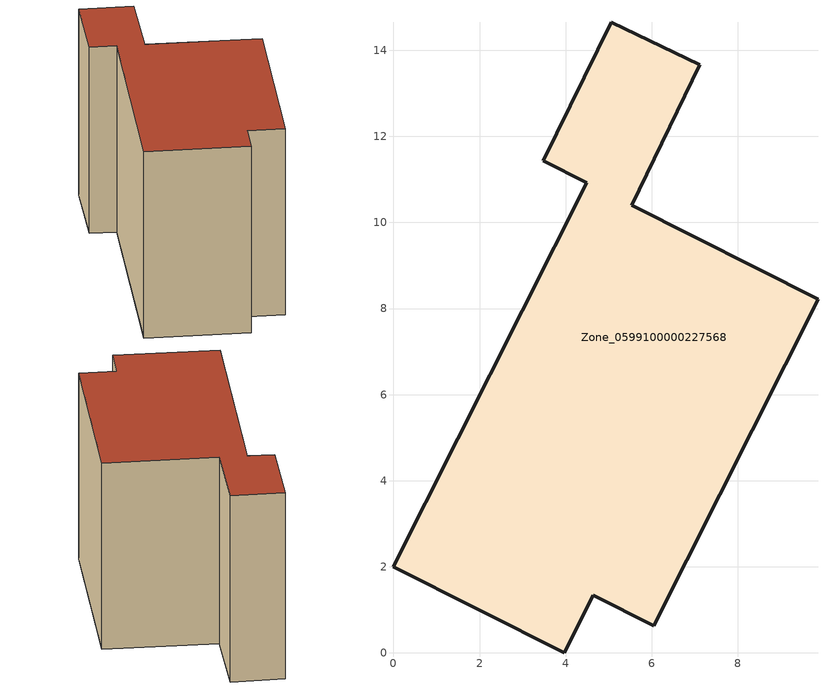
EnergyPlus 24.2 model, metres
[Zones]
Zone_0599100000227568
 floor ground (C_G): 9.86,8.22 6.04,0.63 4.64,1.34 3.97,0 0,2 4.49,10.92 3.48,11.43 5.06,14.66 7.12,13.67 5.53,10.4 z0
 wall outside (C_F): 7.12,13.67 5.06,14.66 3.48,11.43 4.49,10.92 0,2 3.97,0 4.64,1.34 6.04,0.63 9.86,8.22 5.53,10.4 7.12,13.67 z0:8.51
 roof outside (C_R): 9.86,8.22 5.53,10.4 7.12,13.67 5.06,14.66 3.48,11.43 4.49,10.92 0,2 3.97,0 4.64,1.34 6.04,0.63 z8.51
[BUILDING]
Pand.0599100000227568: North Axis=0; Terrain=City; Loads Convergence Tolerance Value=0.04; Temperature Convergence Tolerance Value=0.4; Solar Distribution=FullExterior; Maximum Number of Warmup Days=25; Minimum Number of Warmup Days=1
[Site:Location]
Rotterdam.The.Hague.AP_ZH_NLD Design_Conditions: Latitude=51.96; Longitude=4.45; Time Zone=1; Elevation=-4.5
[SITE:GROUNDTEMPERATURE:BUILDINGSURFACE]
18, 18, 18, 18, 18, 18, 18, 18, 18, 18, 18, 18
[MATERIAL] Thermal Absorptance=0.9; Solar Absorptance=0.7; Visible Absorptance=0.7
Name | Roughness | Thickness | Conductivity | Density | Specific Heat
G.TI.1992-2005 | MediumSmooth | 0.15 | 0.06 | 540 | 1210
F.TI.1992-2005 | Rough | 0.3 | 0.12 | 1920 | 840
R.TI.1992-2005 | MediumRough | 0.2 | 0.08 | 1500 | 1000
[CONSTRUCTION]
C_G: G.TI.1992-2005
C_F: F.TI.1992-2005
C_R: R.TI.1992-2005
[ZONE]
Zone_0599100000227568: Type=1; Multiplier=1; Ceiling Height=Autocalculate; Volume=Autocalculate; Floor Area=autocalculate; Part of Total Floor Area=Yes
[ZONEINFILTRATION:DESIGNFLOWRATE]
Infil_Zone_0599100000227568: Zone or ZoneList or Space or SpaceList=Zone_0599100000227568; Schedule=AlwaysOn; Design Flow Rate Calculation Method=Flow/Area; Flow Rate per Floor Area=0.0015; Constant Term Coefficient=1; Temperature Term Coefficient=0; Velocity Term Coefficient=0; Velocity Squared Term Coefficient=0
[HVACTEMPLATE:ZONE:IDEALLOADSAIRSYSTEM]
Zone_0599100000227568: Maximum Heating Supply Air Temperature=50; Minimum Cooling Supply Air Temperature=13; Maximum Heating Supply Air Humidity Ratio=0.0156; Minimum Cooling Supply Air Humidity Ratio=0.0077; Heating Limit=NoLimit; Cooling Limit=NoLimit; Dehumidification Control Type=ConstantSensibleHeatRatio; Cooling Sensible Heat Ratio=0.7; Dehumidification Setpoint=60; Humidification Control Type=None; Humidification Setpoint=30; Outdoor Air Method=None; Outdoor Air Flow Rate per Person=0.00944; Outdoor Air Flow Rate per Zone Floor Area=0; Outdoor Air Flow Rate per Zone=0; Demand Controlled Ventilation Type=None; Outdoor Air Economizer Type=NoEconomizer; Heat Recovery Type=None; Sensible Heat Recovery Effectiveness=0.7; Latent Heat Recovery Effectiveness=0.65
[ZONECONTROL:THERMOSTAT]
ThermostatControl_Zone_0599100000227568: Zone or ZoneList=Zone_0599100000227568; Control Type Schedule=DualSetpointControlType; Control 1=Thermostat_Zone_0599100000227568; Temperature Difference Between Cutout And Setpoint=0
[THERMOSTATSETPOINT:DUALSETPOINT]
Thermostat_Zone_0599100000227568: Heating Setpoint Temperature Schedule=HeatingSetpoint_Zone_0599100000227568; Cooling Setpoint Temperature Schedule=CoolingSetpoint_Zone_0599100000227568
[SCHEDULE:COMPACT]
HeatingSetpoint_Zone_0599100000227568: Through: 12/31, For: AllDays, Until: 24:00, 21
CoolingSetpoint_Zone_0599100000227568: Through: 12/31, For: AllDays, Until: 24:00, 24
DualSetpointControlType: Through: 12/31, For: AllDays, Until: 24:00, 4
AlwaysOn: Through: 12/31, For: AllDays, Until: 24:00, 1
